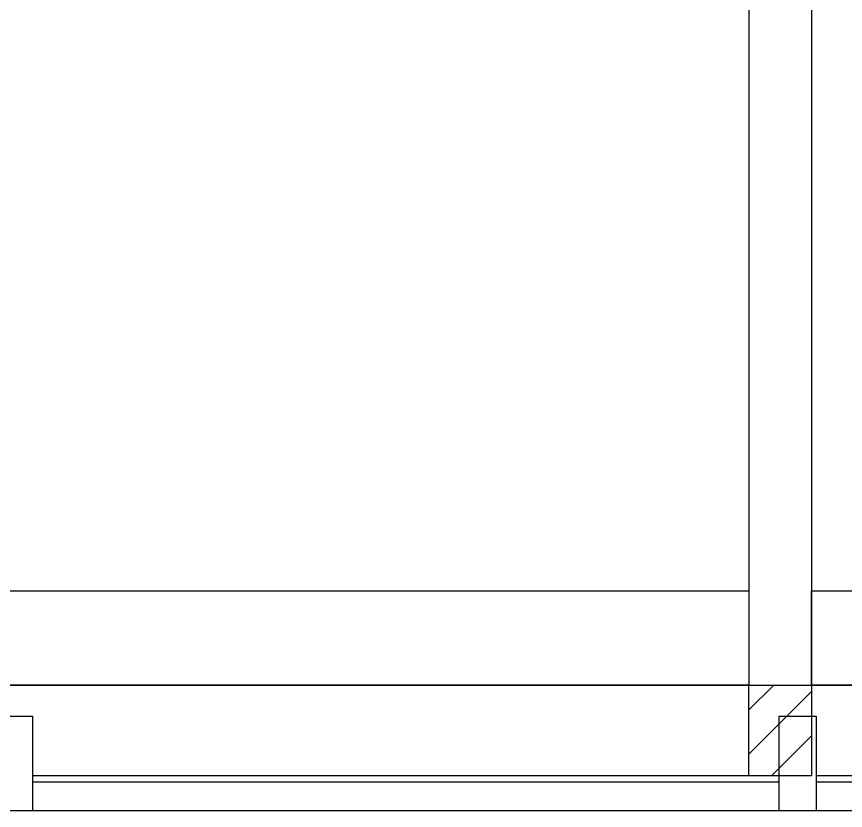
# Model space of a CAD drawing. Extents: x 11477420 to 23072185, y -28506554 to -14238804.
# Drawn here: x 11493070 to 11494392, y -14322729 to -14321463 of the extents above; entities that cross this region are included whole.
import ezdxf

# ---------------------------------------------------------------- set-up
doc = ezdxf.new("R2010")
doc.units = 0
doc.header["$LTSCALE"] = 50
doc.header["$MEASUREMENT"] = 0
doc.layers.get('0').update_dxf_attribs({"linetype": 'CONTINUOUS'})
for name, color, linetype in [('1.천장.벽체선(내벽)', 3, 'CONTINUOUS'), ('3 가구-붙박이', 6, 'CONTINUOUS'), ('C-WIN', 4, 'CONTINUOUS'), ('가구', 6, 'CONTINUOUS')]:
    doc.layers.add(name, color=color, linetype=linetype)

# ---------------------------------------------------------------- blocks, each defined once
blk = doc.blocks.new('flooor')
at = {"layer": 'C-WIN', "ltscale": 30}
for p, q in [((11492056.8, -14188296.8), (11509215.4, -14188296.8)), ((11503146.8, -14188441.8), (11501956.8, -14188441.8)), ((11504396.8, -14188441.8), (11503206.8, -14188441.8)), ((11503146.8, -14188451.8), (11501956.8, -14188451.8)), ((11504396.8, -14188451.8), (11503206.8, -14188451.8)), ((11492056.8, -14188496.8), (11509298.2, -14188496.8))]:
    blk.add_line(p, q, dxfattribs=at)
for points in [[(11501956.8, -14188346.8), (11501896.8, -14188346.8), (11501896.8, -14188496.8), (11501956.8, -14188496.8)], [(11503206.8, -14188346.8), (11503146.8, -14188346.8), (11503146.8, -14188496.8), (11503206.8, -14188496.8)]]:
    blk.add_lwpolyline(points, close=True, dxfattribs=at)
blk = doc.blocks.new('flooor2')
at = {"layer": '1.천장.벽체선(내벽)', "ltscale": 30}
h = blk.add_hatch(dxfattribs=at)
h.set_pattern_fill('_USER', color=256, scale=50, angle=45, pattern_type=0)
h.set_pattern_definition([(45, (-958, -24560), (-35.35533906, 35.35533906), [])])
h.paths.add_polyline_path([(11528638.1, -14283399.4), (11528738.1, -14283399.4), (11528738.1, -14283544.4), (11528638.1, -14283544.4)])
for p, q in [((11528638.1, -14281049.4), (11528638.1, -14283399.4)), ((11528738.1, -14281049.4), (11528738.1, -14283399.4))]:
    blk.add_line(p, q, dxfattribs=at)
blk.add_lwpolyline([(11528638.1, -14283399.4), (11528738.1, -14283399.4), (11528738.1, -14283544.4), (11528638.1, -14283544.4)], close=True, dxfattribs=at)
at = {"layer": '3 가구-붙박이', "color": 8}
for p, q in [((11528738.1, -14283399.4), (11528738.1, -14283249.4)), ((11528738.1, -14283249.4), (11530238.1, -14283249.4)), ((11530238.1, -14283399.4), (11528738.1, -14283399.4))]:
    blk.add_line(p, q, dxfattribs=at)
at = {"layer": '가구', "color": 8, "ltscale": 30}
for p, q in [((11525738.1, -14283249.4), (11528638.1, -14283249.4)), ((11528638.1, -14283249.4), (11528638.1, -14283399.4)), ((11528638.1, -14283399.4), (11525738.1, -14283399.4))]:
    blk.add_line(p, q, dxfattribs=at)
blk.add_blockref('flooor', (25539.3, -95102.6))

msp = doc.modelspace()

# ---------------------------------------------------------------- block references
msp.add_blockref('flooor2', (-34400, -39129.5))

doc.saveas('drawing.dxf')
